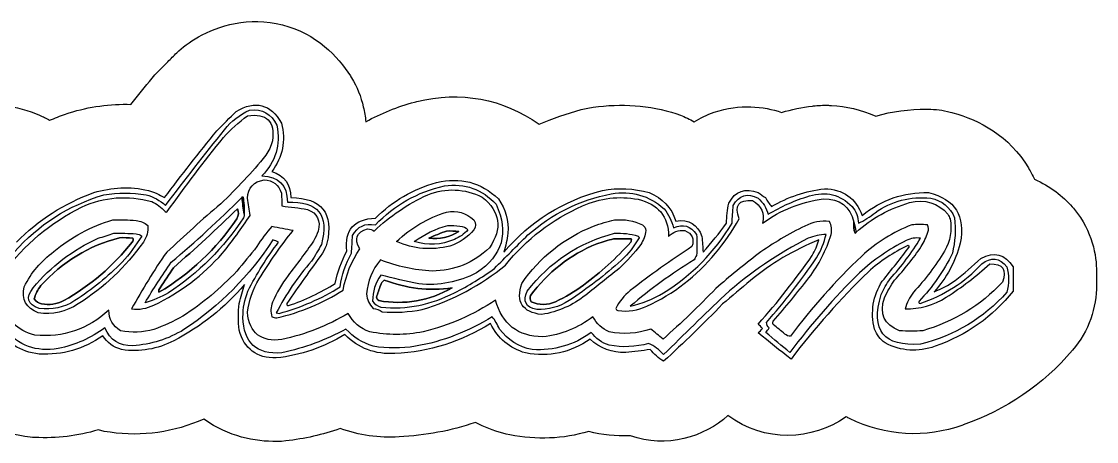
# Model space of a CAD drawing. Header units: millimetres. Extents: x -34.7 to 34.5, y -11.4 to 12.7.
# Drawn here: x -4.7 to 34.5, y -6.8 to 8.5 of the extents above; entities that cross this region are included whole.
import ezdxf

# ---------------------------------------------------------------- set-up
doc = ezdxf.new("R2010")
doc.units = ezdxf.units.MM
doc.layers.get('0').update_dxf_attribs({"linetype": 'CONTINUOUS'})

msp = doc.modelspace()

# ---------------------------------------------------------------- linework, layer by layer
for p, q in [((0.918, 7.324), (0.958, 7.363)), ((0.157, 6.563), (0.592, 6.998)), ((0.06, 6.443), (0.157, 6.563)), ((7.291, 6.521), (7.312, 6.487)), ((7.312, 6.487), (7.332, 6.455)), ((9.635, 5.569), (9.672, 5.579)), ((9.672, 5.579), (9.71, 5.589)), ((-3.099, 5.13), (-3.033, 5.154)), ((-3.033, 5.154), (-2.967, 5.175)), ((15.711, 5.293), (15.831, 5.324)), ((15.831, 5.324), (15.954, 5.346)), ((18.998, 5.201), (19.164, 5.155)), ((19.164, 5.155), (19.325, 5.09)), ((24.142, 5.422), (24.177, 5.426)), ((24.724, 5.45), (24.766, 5.448)), ((24.766, 5.448), (24.84, 5.444)), ((28.309, 5.312), (28.365, 5.311)), ((29.165, 5.206), (29.223, 5.192)), ((29.223, 5.192), (29.268, 5.179)), ((33.616, 1.749), (33.662, 1.696)), ((33.662, 1.696), (33.694, 1.658)), ((34.502, -0.622), (34.502, -1.098)), ((-4.3, -6.653), (-4.387, -6.644)), ((-4.213, -6.658), (-4.3, -6.653)), ((-1.686, -6.44), (-1.891, -6.381)), ((-1.474, -6.47), (-1.686, -6.44)), ((12.976, -6.542), (12.845, -6.504)), ((13.109, -6.567), (12.976, -6.542)), ((17.505, -6.597), (17.46, -6.598)), ((4.778, -6.802), (4.622, -6.804)), ((4.934, -6.785), (4.778, -6.802))]:
    msp.add_line(p, q)
for points in [[(1.748, 7.945), (2.482, 8.344), (3.575, 8.701), (4.82, 8.38)], [(4.82, 8.38), (6.054, 8.063), (6.837, 7.236), (7.291, 6.521)], [(0.958, 7.363), (1.158, 7.557), (1.419, 7.766), (1.748, 7.945)], [(0.592, 6.998), (0.701, 7.107), (0.81, 7.215), (0.918, 7.324)], [(-0.711, 5.483), (-0.457, 5.805), (-0.2, 6.125), (0.06, 6.443)], [(7.332, 6.455), (7.535, 6.122), (7.678, 5.762), (7.762, 5.392)], [(7.856, 4.851), (8.413, 5.159), (9.008, 5.399), (9.635, 5.569)], [(9.71, 5.589), (11.293, 5.977), (12.863, 5.698), (14.17, 4.759)], [(-6.985, 5.305), (-5.868, 5.639), (-4.83, 5.433), (-4.043, 5.089)], [(-3.677, 4.903), (-3.487, 4.984), (-3.294, 5.06), (-3.099, 5.13)], [(-2.967, 5.175), (-2.226, 5.404), (-1.47, 5.507), (-0.711, 5.483)], [(2.419, 4.519), (2.656, 4.756), (2.892, 4.993), (3.129, 5.23)], [(2.703, 4.56), (2.949, 4.874), (3.254, 5.111), (3.616, 5.27)], [(3.129, 5.23), (3.827, 5.642), (4.375, 5.5), (4.773, 4.804)], [(3.616, 5.27), (4.078, 5.327), (4.409, 5.144), (4.61, 4.722)], [(7.762, 5.392), (7.802, 5.214), (7.834, 5.034), (7.856, 4.851)], [(14.17, 4.759), (14.664, 4.975), (15.178, 5.153), (15.711, 5.293)], [(15.954, 5.346), (16.974, 5.525), (17.999, 5.477), (18.998, 5.201)], [(19.831, 4.852), (20.051, 4.987), (20.295, 5.104), (20.564, 5.196)], [(20.564, 5.196), (21.493, 5.514), (22.362, 5.406), (23.015, 5.194)], [(23.015, 5.194), (23.384, 5.297), (23.759, 5.373), (24.142, 5.422)], [(24.177, 5.426), (24.344, 5.446), (24.528, 5.456), (24.724, 5.45)], [(24.84, 5.444), (25.36, 5.413), (25.912, 5.299), (26.451, 5.06)], [(26.451, 5.06), (27.056, 5.231), (27.679, 5.313), (28.309, 5.312)], [(28.365, 5.311), (28.626, 5.306), (28.895, 5.273), (29.165, 5.206)], [(29.268, 5.179), (30.216, 4.919), (31.32, 4.344), (32.022, 3.165)], [(-4.043, 5.089), (-3.921, 5.035), (-3.799, 4.974), (-3.677, 4.903)], [(2.662, 4.276), (2.929, 4.57), (3.22, 4.834), (3.535, 5.067)], [(3.535, 5.067), (4.24, 5.174), (4.544, 4.87), (4.448, 4.154)], [(4.61, 4.722), (4.75, 4.009), (4.568, 3.393), (4.063, 2.876)], [(4.773, 4.804), (4.943, 4.156), (4.828, 3.568), (4.428, 3.038)], [(19.325, 5.09), (19.497, 5.021), (19.666, 4.942), (19.831, 4.852)], [(0.511, 2.084), (1.129, 2.905), (1.764, 3.717), (2.419, 4.519)], [(0.552, 1.8), (1.249, 2.735), (1.966, 3.655), (2.703, 4.56)], [(0.613, 1.577), (1.265, 2.5), (1.948, 3.399), (2.662, 4.276)], [(4.448, 4.154), (4.4, 3.962), (4.318, 3.787), (4.205, 3.627)], [(4.205, 3.627), (3.701, 3.001), (3.153, 2.413), (2.561, 1.861)], [(32.022, 3.165), (32.102, 3.029), (32.173, 2.893), (32.236, 2.756)], [(4.063, 2.876), (4.677, 2.863), (4.988, 2.545), (4.996, 1.922)], [(4.428, 3.038), (4.886, 2.884), (5.116, 2.566), (5.118, 2.084)], [(32.236, 2.756), (32.813, 2.509), (33.272, 2.138), (33.616, 1.749)], [(-2.066, 2.267), (-1.41, 2.47), (-0.747, 2.497), (-0.077, 2.348)], [(3.535, 2.064), (3.559, 2.447), (3.762, 2.67), (4.144, 2.734)], [(4.144, 2.734), (4.466, 2.716), (4.676, 2.553), (4.773, 2.247)], [(8.202, 1.333), (8.828, 1.965), (9.573, 2.397), (10.435, 2.632)], [(8.202, 1.09), (8.897, 1.816), (9.736, 2.29), (10.719, 2.51)], [(10.11, 2.186), (10.786, 2.448), (11.449, 2.421), (12.099, 2.105)], [(10.435, 2.632), (11.299, 2.844), (12.05, 2.648), (12.687, 2.044)], [(10.719, 2.51), (11.47, 2.617), (12.099, 2.393), (12.606, 1.841)], [(16.482, 2.348), (17.057, 2.449), (17.625, 2.422), (18.187, 2.267)], [(22.651, 1.76), (23.249, 2.11), (23.891, 2.326), (24.579, 2.409)], [(24.579, 2.409), (25.264, 2.392), (25.724, 2.067), (25.959, 1.435)], [(-4.968, 0.096), (-4.079, 1.105), (-2.99, 1.802), (-1.701, 2.186)], [(-4.887, 0.461), (-4.085, 1.276), (-3.144, 1.878), (-2.066, 2.267)], [(-2.512, 1.739), (-1.685, 2.116), (-0.832, 2.183), (0.045, 1.942)], [(-1.701, 2.186), (-1.187, 2.265), (-0.673, 2.265), (-0.158, 2.186)], [(-0.158, 2.186), (0.111, 2.115), (0.348, 1.987), (0.552, 1.8)], [(-0.077, 2.348), (0.131, 2.284), (0.327, 2.196), (0.511, 2.084)], [(0.755, -0.27), (1.646, 0.48), (2.505, 1.264), (3.332, 2.084)], [(3.332, 2.084), (3.334, 2.106), (3.348, 2.12), (3.373, 2.125)], [(3.332, 2.084), (3.359, 1.881), (3.386, 1.678), (3.413, 1.476)], [(3.413, 1.476), (3.386, 1.678), (3.359, 1.881), (3.332, 2.084)], [(3.373, 2.125), (3.413, 1.91), (3.426, 1.694), (3.413, 1.476)], [(3.636, 1.435), (3.607, 1.643), (3.573, 1.852), (3.535, 2.064)], [(4.773, 2.247), (4.784, 2.085), (4.791, 1.93), (4.793, 1.78)], [(5.118, 2.084), (6.243, 2.075), (6.683, 1.52), (6.437, 0.42)], [(8.162, 0.867), (8.735, 1.417), (9.385, 1.857), (10.11, 2.186)], [(12.099, 2.105), (12.757, 1.576), (12.845, 0.961), (12.362, 0.258)], [(12.687, 2.044), (12.957, 1.665), (13.073, 1.246), (13.032, 0.786)], [(12.89, 0.096), (13.848, 1.221), (15.046, 1.972), (16.482, 2.348)], [(13.763, 0.725), (14.64, 1.495), (15.655, 1.996), (16.807, 2.226)], [(15.751, 1.78), (16.404, 2.073), (17.08, 2.154), (17.781, 2.023)], [(16.807, 2.226), (17.541, 2.347), (18.184, 2.164), (18.734, 1.678)], [(17.781, 2.023), (18.512, 1.861), (18.883, 1.408), (18.897, 0.664)], [(18.187, 2.267), (18.674, 2.07), (18.999, 1.725), (19.161, 1.232)], [(21.088, 1.881), (21.332, 2.328), (21.69, 2.456), (22.164, 2.267)], [(21.251, 1.8), (21.464, 2.179), (21.768, 2.267), (22.164, 2.064)], [(21.474, 1.313), (21.287, 1.795), (21.449, 2.019), (21.961, 1.983)], [(21.961, 1.983), (22.279, 1.788), (22.401, 1.51), (22.326, 1.151)], [(22.164, 2.267), (22.252, 2.206), (22.34, 2.145), (22.428, 2.084)], [(22.164, 2.064), (22.342, 1.904), (22.464, 1.707), (22.529, 1.476)], [(22.326, 1.151), (22.989, 1.635), (23.727, 1.932), (24.538, 2.044)], [(22.428, 2.084), (22.493, 1.968), (22.567, 1.859), (22.651, 1.76)], [(22.529, 1.476), (23, 1.765), (23.5, 1.988), (24.031, 2.145)], [(24.031, 2.145), (24.634, 2.329), (25.155, 2.201), (25.593, 1.76)], [(24.538, 2.044), (25.144, 2.053), (25.516, 1.769), (25.654, 1.191)], [(25.959, 1.435), (26.662, 2.007), (27.468, 2.284), (28.374, 2.267)], [(26.425, 1.536), (27.037, 1.964), (27.714, 2.14), (28.455, 2.064)], [(28.374, 2.267), (29.346, 2.034), (29.732, 1.419), (29.53, 0.42)], [(28.455, 2.064), (28.867, 1.976), (29.158, 1.739), (29.327, 1.354)], [(-5.353, -0.655), (-4.6, 0.371), (-3.653, 1.169), (-2.512, 1.739)], [(0.045, 1.942), (0.236, 1.86), (0.398, 1.738), (0.532, 1.577)], [(0.532, 1.577), (0.559, 1.55), (0.586, 1.55), (0.613, 1.577)], [(2.561, 1.861), (1.893, 1.288), (1.236, 0.699), (0.592, 0.096)], [(0.836, -0.473), (1.634, 0.224), (2.412, 0.941), (3.17, 1.678)], [(3.17, 1.678), (2.412, 0.941), (1.634, 0.224), (0.836, -0.473)], [(3.17, 1.678), (2.412, 0.941), (1.634, 0.224), (0.836, -0.473)], [(3.17, 1.678), (3.224, 1.559), (3.217, 1.437), (3.149, 1.313)], [(3.149, 1.313), (3.217, 1.437), (3.224, 1.559), (3.17, 1.678)], [(3.149, 1.313), (3.217, 1.437), (3.224, 1.559), (3.17, 1.678)], [(4.793, 1.78), (5.105, 1.746), (5.417, 1.705), (5.727, 1.658)], [(4.996, 1.922), (6.107, 1.967), (6.52, 1.453), (6.234, 0.38)], [(5.727, 1.658), (6.088, 1.51), (6.217, 1.246), (6.112, 0.867)], [(10.8, 1.557), (11.183, 1.628), (11.515, 1.534), (11.794, 1.273)], [(12.606, 1.841), (13.08, 0.806), (12.843, -0.026), (11.896, -0.655)], [(12.951, -0.371), (13.71, 0.57), (14.643, 1.287), (15.751, 1.78)], [(18.734, 1.678), (18.893, 1.47), (19.008, 1.24), (19.079, 0.988)], [(21.007, 1.151), (21.013, 1.398), (21.04, 1.641), (21.088, 1.881)], [(21.21, 1.151), (21.224, 1.367), (21.237, 1.584), (21.251, 1.8)], [(25.593, 1.76), (25.736, 1.582), (25.811, 1.379), (25.817, 1.151)], [(25.735, 0.826), (26.301, 1.329), (26.95, 1.688), (27.684, 1.902)], [(27.684, 1.902), (28.247, 2.043), (28.713, 1.901), (29.084, 1.476)], [(33.694, 1.658), (34.356, 0.859), (34.502, -0.033), (34.502, -0.622)], [(-3.527, 0.116), (-2.89, 0.651), (-2.173, 1.037), (-1.376, 1.273)], [(-1.376, 1.273), (-1.092, 1.279), (-0.807, 1.273), (-0.524, 1.252)], [(-0.524, 1.252), (-0.363, 1.231), (-0.221, 1.17), (-0.098, 1.07)], [(3.149, 1.313), (2.399, 0.208), (1.452, -0.685), (0.308, -1.365)], [(0.308, -1.365), (1.452, -0.685), (2.399, 0.208), (3.149, 1.313)], [(0.308, -1.365), (1.452, -0.685), (2.399, 0.208), (3.149, 1.313)], [(3.393, 1.354), (2.669, 0.251), (1.756, -0.662), (0.653, -1.386)], [(2.622, 0.055), (2.98, 0.501), (3.318, 0.961), (3.636, 1.435)], [(3.413, 1.476), (3.419, 1.433), (3.412, 1.392), (3.393, 1.354)], [(7.167, 0.136), (7.074, 0.909), (7.419, 1.308), (8.202, 1.333)], [(8.974, 0.481), (9.499, 0.987), (10.108, 1.346), (10.8, 1.557)], [(11.794, 1.273), (11.869, 1.152), (11.869, 1.031), (11.794, 0.907)], [(16.157, 1.049), (16.414, 1.144), (16.671, 1.218), (16.928, 1.273)], [(16.928, 1.273), (17.285, 1.307), (17.623, 1.246), (17.943, 1.09)], [(19.161, 1.232), (19.637, 1.302), (19.955, 1.113), (20.114, 0.664)], [(20.601, 0.055), (20.932, 0.446), (21.223, 0.865), (21.474, 1.313)], [(24.761, 1.212), (24.448, 1.248), (24.151, 1.194), (23.869, 1.049)], [(24.822, 0.745), (24.861, 0.91), (24.841, 1.066), (24.761, 1.212)], [(25.654, 1.191), (25.641, 1.054), (25.655, 0.918), (25.695, 0.786)], [(25.695, 0.786), (25.655, 0.918), (25.641, 1.054), (25.654, 1.191)], [(25.654, 1.191), (25.682, 1.07), (25.708, 0.948), (25.735, 0.826)], [(25.817, 1.151), (26.033, 1.251), (26.236, 1.38), (26.425, 1.536)], [(29.165, 1.313), (29.236, 0.896), (29.169, 0.504), (28.962, 0.136)], [(29.084, 1.476), (29.111, 1.421), (29.138, 1.367), (29.165, 1.313)], [(29.327, 1.354), (29.374, 0.915), (29.346, 0.482), (29.246, 0.055)], [(-1.904, 0.603), (-1.709, 0.665), (-1.52, 0.726), (-1.335, 0.786)], [(-1.335, 0.786), (-1.064, 0.792), (-0.794, 0.786), (-0.524, 0.765)], [(-0.098, 1.07), (-0.081, 0.85), (-0.136, 0.647), (-0.26, 0.461)], [(4.428, 1.029), (4.227, 0.807), (4.044, 0.563), (3.88, 0.299)], [(3.961, -0.878), (4.339, -0.265), (4.751, 0.323), (5.199, 0.887)], [(5.199, 0.887), (4.942, 0.934), (4.685, 0.982), (4.428, 1.029)], [(6.112, 0.867), (6.069, 0.74), (6.015, 0.618), (5.95, 0.501)], [(7.37, 0.704), (7.553, 1.036), (7.83, 1.164), (8.202, 1.09)], [(7.634, 0.217), (7.416, 0.582), (7.511, 0.825), (7.918, 0.948)], [(7.918, 0.948), (8.007, 0.944), (8.088, 0.917), (8.162, 0.867)], [(9.623, 0.481), (9.995, 0.755), (10.401, 0.951), (10.841, 1.07)], [(10.151, 0.603), (10.366, 0.705), (10.583, 0.792), (10.8, 0.867)], [(10.8, 0.867), (10.583, 0.792), (10.366, 0.705), (10.151, 0.603)], [(10.8, 0.867), (10.583, 0.792), (10.366, 0.705), (10.151, 0.603)], [(10.8, 0.867), (10.583, 0.792), (10.366, 0.705), (10.151, 0.603)], [(10.8, 0.867), (10.583, 0.792), (10.366, 0.705), (10.151, 0.603)], [(11.246, 0.846), (10.907, 0.643), (10.542, 0.562), (10.151, 0.603)], [(10.151, 0.603), (10.542, 0.562), (10.907, 0.643), (11.246, 0.846)], [(10.151, 0.603), (10.542, 0.562), (10.907, 0.643), (11.246, 0.846)], [(10.151, 0.603), (10.542, 0.562), (10.907, 0.643), (11.246, 0.846)], [(10.151, 0.603), (10.542, 0.562), (10.907, 0.643), (11.246, 0.846)], [(10.8, 0.867), (10.949, 0.873), (11.098, 0.867), (11.246, 0.846)], [(11.246, 0.846), (11.098, 0.867), (10.949, 0.873), (10.8, 0.867)], [(11.246, 0.846), (11.098, 0.867), (10.949, 0.873), (10.8, 0.867)], [(11.246, 0.846), (11.098, 0.867), (10.949, 0.873), (10.8, 0.867)], [(11.246, 0.846), (11.098, 0.867), (10.949, 0.873), (10.8, 0.867)], [(10.841, 1.07), (10.99, 1.076), (11.139, 1.07), (11.287, 1.049)], [(11.794, 0.907), (11.56, 0.633), (11.269, 0.437), (10.922, 0.319)], [(11.571, 0.907), (11.438, 0.754), (11.276, 0.639), (11.084, 0.562)], [(11.287, 1.049), (11.405, 1.044), (11.5, 0.997), (11.571, 0.907)], [(13.032, 0.786), (13.002, 0.547), (12.954, 0.317), (12.89, 0.096)], [(13.539, -1.041), (14.206, -0.091), (15.078, 0.606), (16.157, 1.049)], [(13.742, -1.325), (14.561, -0.256), (15.624, 0.448), (16.928, 0.786)], [(16.928, 0.786), (17.219, 0.802), (17.503, 0.768), (17.781, 0.684)], [(18.065, 0.887), (18.044, 0.704), (17.983, 0.534), (17.882, 0.38)], [(17.943, 1.09), (18.019, 1.042), (18.059, 0.974), (18.065, 0.887)], [(18.714, -1.386), (19.751, -0.741), (20.583, 0.104), (21.21, 1.151)], [(18.897, 0.664), (19.058, 0.836), (19.254, 0.91), (19.485, 0.887)], [(19.079, 0.988), (19.424, 1.138), (19.701, 1.057), (19.911, 0.745)], [(19.485, 0.887), (19.757, 0.782), (19.844, 0.586), (19.749, 0.299)], [(20.155, 0.096), (20.454, 0.436), (20.739, 0.787), (21.007, 1.151)], [(23.869, 1.049), (23.269, 0.76), (22.7, 0.421), (22.164, 0.035)], [(25.695, 0.786), (25.72, 0.791), (25.733, 0.804), (25.735, 0.826)], [(25.735, 0.826), (25.733, 0.804), (25.72, 0.791), (25.695, 0.786)], [(27.765, 1.09), (27.082, 0.826), (26.473, 0.447), (25.938, -0.046)], [(28.333, 1.09), (28.143, 1.117), (27.954, 1.117), (27.765, 1.09)], [(28.11, 0.299), (28.21, 0.466), (28.292, 0.642), (28.353, 0.826)], [(28.353, 0.826), (28.384, 0.918), (28.377, 1.006), (28.333, 1.09)], [(-4.278, -1.203), (-3.629, -0.419), (-2.837, 0.183), (-1.904, 0.603)], [(-3.994, -1.122), (-3.209, -0.253), (-2.255, 0.328), (-1.132, 0.623)], [(-1.132, 0.623), (-2.255, 0.328), (-3.209, -0.253), (-3.994, -1.122)], [(-1.132, 0.623), (-2.255, 0.328), (-3.209, -0.253), (-3.994, -1.122)], [(-1.132, 0.623), (-2.255, 0.328), (-3.209, -0.253), (-3.994, -1.122)], [(-1.132, 0.623), (-2.255, 0.328), (-3.209, -0.253), (-3.994, -1.122)], [(-0.666, 0.461), (-1.362, -0.412), (-2.194, -1.122), (-3.162, -1.67)], [(-3.162, -1.67), (-2.194, -1.122), (-1.362, -0.412), (-0.666, 0.461)], [(-3.162, -1.67), (-2.194, -1.122), (-1.362, -0.412), (-0.666, 0.461)], [(-3.162, -1.67), (-2.194, -1.122), (-1.362, -0.412), (-0.666, 0.461)], [(-3.162, -1.67), (-2.194, -1.122), (-1.362, -0.412), (-0.666, 0.461)], [(-0.26, 0.461), (-0.908, -0.444), (-1.699, -1.195), (-2.634, -1.792)], [(-1.132, 0.623), (-0.97, 0.63), (-0.807, 0.623), (-0.645, 0.603)], [(-0.645, 0.603), (-0.807, 0.623), (-0.97, 0.63), (-1.132, 0.623)], [(-0.645, 0.603), (-0.807, 0.623), (-0.97, 0.63), (-1.132, 0.623)], [(-0.645, 0.603), (-0.807, 0.623), (-0.97, 0.63), (-1.132, 0.623)], [(-0.645, 0.603), (-0.807, 0.623), (-0.97, 0.63), (-1.132, 0.623)], [(-0.321, 0.684), (-0.526, 0.343), (-0.763, 0.025), (-1.031, -0.27)], [(-0.645, 0.603), (-0.614, 0.559), (-0.621, 0.512), (-0.666, 0.461)], [(-0.666, 0.461), (-0.621, 0.512), (-0.614, 0.559), (-0.645, 0.603)], [(-0.666, 0.461), (-0.621, 0.512), (-0.614, 0.559), (-0.645, 0.603)], [(-0.666, 0.461), (-0.621, 0.512), (-0.614, 0.559), (-0.645, 0.603)], [(-0.666, 0.461), (-0.621, 0.512), (-0.614, 0.559), (-0.645, 0.603)], [(-0.524, 0.765), (-0.447, 0.757), (-0.38, 0.729), (-0.321, 0.684)], [(4.468, 0.542), (3.61, -0.769), (2.528, -1.858), (1.222, -2.725)], [(3.555, -1.325), (3.871, -0.692), (4.243, -0.097), (4.671, 0.461)], [(4.671, 0.461), (4.606, 0.494), (4.538, 0.521), (4.468, 0.542)], [(5.95, 0.501), (5.648, 0.075), (5.337, -0.345), (5.016, -0.757)], [(6.437, 0.42), (6.394, 0.294), (6.34, 0.172), (6.275, 0.055)], [(7.33, 0.055), (7.343, 0.271), (7.357, 0.488), (7.37, 0.704)], [(10.922, 0.319), (10.255, 0.154), (9.606, 0.208), (8.974, 0.481)], [(11.084, 0.562), (10.603, 0.356), (10.116, 0.329), (9.623, 0.481)], [(12.545, -0.493), (12.949, -0.089), (13.355, 0.317), (13.763, 0.725)], [(13.864, -1.487), (14.49, -0.632), (15.294, -0.003), (16.279, 0.4)], [(16.279, 0.4), (15.294, -0.003), (14.49, -0.632), (13.864, -1.487)], [(16.279, 0.4), (15.294, -0.003), (14.49, -0.632), (13.864, -1.487)], [(16.279, 0.4), (15.294, -0.003), (14.49, -0.632), (13.864, -1.487)], [(16.279, 0.4), (15.294, -0.003), (14.49, -0.632), (13.864, -1.487)], [(17.517, 0.461), (16.993, -0.118), (16.417, -0.639), (15.792, -1.102)], [(15.792, -1.102), (16.417, -0.639), (16.993, -0.118), (17.517, 0.461)], [(15.792, -1.102), (16.417, -0.639), (16.993, -0.118), (17.517, 0.461)], [(15.792, -1.102), (16.417, -0.639), (16.993, -0.118), (17.517, 0.461)], [(15.792, -1.102), (16.417, -0.639), (16.993, -0.118), (17.517, 0.461)], [(16.279, 0.4), (16.485, 0.468), (16.688, 0.529), (16.888, 0.583)], [(16.888, 0.583), (16.688, 0.529), (16.485, 0.468), (16.279, 0.4)], [(16.888, 0.583), (16.688, 0.529), (16.485, 0.468), (16.279, 0.4)], [(16.888, 0.583), (16.688, 0.529), (16.485, 0.468), (16.279, 0.4)], [(16.888, 0.583), (16.688, 0.529), (16.485, 0.468), (16.279, 0.4)], [(16.888, 0.583), (17.104, 0.583), (17.321, 0.583), (17.537, 0.583)], [(17.537, 0.583), (17.321, 0.583), (17.104, 0.583), (16.888, 0.583)], [(17.537, 0.583), (17.321, 0.583), (17.104, 0.583), (16.888, 0.583)], [(17.537, 0.583), (17.321, 0.583), (17.104, 0.583), (16.888, 0.583)], [(17.537, 0.583), (17.321, 0.583), (17.104, 0.583), (16.888, 0.583)], [(17.821, 0.623), (17.643, 0.317), (17.427, 0.039), (17.172, -0.209)], [(17.537, 0.583), (17.543, 0.54), (17.536, 0.499), (17.517, 0.461)], [(17.517, 0.461), (17.536, 0.499), (17.543, 0.54), (17.537, 0.583)], [(17.517, 0.461), (17.536, 0.499), (17.543, 0.54), (17.537, 0.583)], [(17.517, 0.461), (17.536, 0.499), (17.543, 0.54), (17.537, 0.583)], [(17.517, 0.461), (17.536, 0.499), (17.543, 0.54), (17.537, 0.583)], [(17.781, 0.684), (17.799, 0.667), (17.813, 0.647), (17.821, 0.623)], [(19.911, 0.745), (19.939, 0.488), (19.939, 0.231), (19.911, -0.026)], [(20.114, 0.664), (20.128, 0.474), (20.142, 0.285), (20.155, 0.096)], [(23.99, 0.603), (22.884, 0.043), (21.87, -0.647), (20.946, -1.467)], [(24.376, 0.542), (23.464, 0.178), (22.632, -0.316), (21.88, -0.939)], [(24.64, 0.745), (24.416, 0.731), (24.2, 0.684), (23.99, 0.603)], [(24.011, -0.838), (24.378, -0.361), (24.648, 0.167), (24.822, 0.745)], [(24.132, -0.026), (24.239, 0.158), (24.32, 0.348), (24.376, 0.542)], [(24.295, -0.107), (24.455, 0.16), (24.57, 0.444), (24.64, 0.745)], [(27.562, 0.522), (26.937, 0.21), (26.369, -0.183), (25.857, -0.655)], [(26.973, -0.878), (27.392, -0.419), (27.764, 0.075), (28.089, 0.603)], [(28.089, 0.603), (27.906, 0.633), (27.73, 0.606), (27.562, 0.522)], [(29.53, 0.42), (29.355, -0.248), (29.037, -0.837), (28.576, -1.345)], [(-4.603, -1.163), (-4.348, -0.651), (-3.99, -0.225), (-3.527, 0.116)], [(0.592, 0.096), (0.126, -0.567), (-0.301, -1.257), (-0.686, -1.974)], [(0.126, -1.832), (1.085, -1.373), (1.917, -0.744), (2.622, 0.055)], [(3.88, 0.299), (3.636, 0.001), (3.393, -0.297), (3.149, -0.594)], [(6.275, 0.055), (5.832, -0.547), (5.399, -1.155), (4.976, -1.771)], [(6.234, 0.38), (6.122, 0.17), (6.001, -0.033), (5.869, -0.229)], [(6.741, -1.041), (6.823, -0.627), (6.965, -0.234), (7.167, 0.136)], [(6.924, -1.163), (6.978, -0.73), (7.113, -0.324), (7.33, 0.055)], [(7.025, -1.284), (7.125, -0.741), (7.328, -0.24), (7.634, 0.217)], [(12.362, 0.258), (11.78, -0.3), (11.084, -0.584), (10.272, -0.594)], [(17.882, 0.38), (17.648, 0.065), (17.385, -0.226), (17.091, -0.493)], [(19.749, 0.299), (18.976, -0.204), (18.225, -0.739), (17.497, -1.305)], [(18.105, -1.873), (19.087, -1.42), (19.919, -0.777), (20.601, 0.055)], [(22.164, 0.035), (21.638, -0.369), (21.124, -0.789), (20.622, -1.223)], [(27.623, 0.339), (27.098, 0.087), (26.617, -0.231), (26.182, -0.615)], [(26.689, -0.96), (27.029, -0.546), (27.36, -0.127), (27.684, 0.299)], [(27.136, -0.919), (27.491, -0.537), (27.816, -0.131), (28.11, 0.299)], [(27.684, 0.299), (27.663, 0.312), (27.643, 0.326), (27.623, 0.339)], [(28.962, 0.136), (28.633, -0.401), (28.254, -0.901), (27.826, -1.365)], [(29.246, 0.055), (28.93, -0.591), (28.525, -1.172), (28.029, -1.69)], [(30.281, -0.128), (30.772, 0.13), (31.164, 0.029), (31.458, -0.432)], [(-1.031, -0.27), (-1.559, -0.798), (-2.134, -1.265), (-2.756, -1.67)], [(-0.199, -1.751), (0.104, -1.247), (0.422, -0.753), (0.755, -0.27)], [(5.869, -0.229), (5.367, -0.806), (4.941, -1.435), (4.59, -2.116)], [(8.385, -0.188), (8.089, -0.545), (7.92, -0.957), (7.878, -1.426)], [(10.272, -0.594), (9.622, -0.559), (8.993, -0.423), (8.385, -0.188)], [(9.907, -1.995), (11.033, -1.655), (12.048, -1.114), (12.951, -0.371)], [(17.172, -0.209), (16.571, -0.742), (15.935, -1.23), (15.264, -1.67)], [(19.83, -0.188), (19.007, -0.687), (18.229, -1.248), (17.497, -1.873)], [(19.911, -0.026), (19.884, -0.08), (19.857, -0.134), (19.83, -0.188)], [(22.164, -2.522), (22.874, -1.731), (23.53, -0.899), (24.132, -0.026)], [(22.468, -2.461), (23.124, -1.711), (23.733, -0.927), (24.295, -0.107)], [(25.938, -0.046), (24.982, -0.948), (24.117, -1.922), (23.341, -2.969)], [(28.069, -1.771), (28.942, -1.48), (29.693, -1), (30.322, -0.331)], [(29.023, -1.548), (29.585, -1.189), (30.113, -0.783), (30.606, -0.331)], [(29.348, -0.939), (29.671, -0.684), (29.982, -0.413), (30.281, -0.128)], [(30.322, -0.331), (30.657, -0.07), (30.961, -0.103), (31.235, -0.432)], [(30.606, -0.331), (31.084, -0.319), (31.24, -0.542), (31.073, -1)], [(0.349, -1.203), (0.511, -0.96), (0.674, -0.716), (0.836, -0.473)], [(0.836, -0.473), (0.674, -0.716), (0.511, -0.96), (0.349, -1.203)], [(0.836, -0.473), (0.674, -0.716), (0.511, -0.96), (0.349, -1.203)], [(3.149, -0.594), (2.557, -1.224), (1.901, -1.772), (1.181, -2.238)], [(5.016, -0.757), (4.794, -1.06), (4.605, -1.385), (4.448, -1.731)], [(8.405, -0.736), (8.197, -1.022), (8.096, -1.34), (8.101, -1.69)], [(9.785, -1.061), (9.318, -0.964), (8.858, -0.856), (8.405, -0.736)], [(11.896, -0.655), (11.233, -0.999), (10.529, -1.134), (9.785, -1.061)], [(11.084, -1.386), (11.598, -1.129), (12.085, -0.831), (12.545, -0.493)], [(17.091, -0.493), (16.685, -0.818), (16.279, -1.142), (15.873, -1.467)], [(25.857, -0.655), (24.936, -1.562), (24.091, -2.53), (23.321, -3.557)], [(26.182, -0.615), (25.161, -1.612), (24.22, -2.674), (23.361, -3.801)], [(31.235, -0.432), (31.315, -0.742), (31.315, -1.053), (31.235, -1.365)], [(31.458, -0.432), (31.458, -0.73), (31.458, -1.027), (31.458, -1.325)], [(-4.095, -2.116), (-4.536, -1.946), (-4.705, -1.628), (-4.603, -1.163)], [(-4.237, -1.609), (-4.197, -1.431), (-4.116, -1.269), (-3.994, -1.122)], [(-3.994, -1.122), (-4.116, -1.269), (-4.197, -1.431), (-4.237, -1.609)], [(-3.994, -1.122), (-4.116, -1.269), (-4.197, -1.431), (-4.237, -1.609)], [(-3.994, -1.122), (-4.116, -1.269), (-4.197, -1.431), (-4.237, -1.609)], [(-3.994, -1.122), (-4.116, -1.269), (-4.197, -1.431), (-4.237, -1.609)], [(3.433, -1.081), (2.705, -1.932), (1.846, -2.615), (0.856, -3.131)], [(3.231, -1.771), (3.3, -1.537), (3.367, -1.307), (3.433, -1.081)], [(3.535, -2.096), (3.592, -1.662), (3.734, -1.256), (3.961, -0.878)], [(4.692, -2.137), (5.485, -1.922), (6.23, -1.598), (6.924, -1.163)], [(5.037, -1.853), (5.637, -1.647), (6.205, -1.377), (6.741, -1.041)], [(8.243, -1.548), (8.29, -1.406), (8.338, -1.264), (8.385, -1.122)], [(8.385, -1.122), (8.338, -1.264), (8.29, -1.406), (8.243, -1.548)], [(8.385, -1.122), (8.413, -1.039), (8.46, -0.971), (8.527, -0.919)], [(8.527, -0.919), (8.46, -0.971), (8.413, -1.039), (8.385, -1.122)], [(8.527, -0.919), (9.327, -1.23), (10.152, -1.325), (11.003, -1.203)], [(11.003, -1.203), (10.152, -1.325), (9.327, -1.23), (8.527, -0.919)], [(14.27, -2.177), (13.565, -2.094), (13.321, -1.716), (13.539, -1.041)], [(15.792, -1.102), (15.474, -1.335), (15.136, -1.538), (14.777, -1.71)], [(14.777, -1.71), (15.136, -1.538), (15.474, -1.335), (15.792, -1.102)], [(14.777, -1.71), (15.136, -1.538), (15.474, -1.335), (15.792, -1.102)], [(14.777, -1.71), (15.136, -1.538), (15.474, -1.335), (15.792, -1.102)], [(14.777, -1.71), (15.136, -1.538), (15.474, -1.335), (15.792, -1.102)], [(21.88, -0.939), (21.542, -1.223), (21.203, -1.508), (20.865, -1.792)], [(22.712, -2.421), (23.16, -1.905), (23.593, -1.377), (24.011, -0.838)], [(26.405, -2.705), (26.254, -2.083), (26.349, -1.501), (26.689, -0.96)], [(26.649, -1.447), (26.736, -1.244), (26.845, -1.055), (26.973, -0.878)], [(26.77, -1.568), (26.871, -1.339), (26.993, -1.122), (27.136, -0.919)], [(31.073, -1), (30.267, -1.853), (29.3, -2.441), (28.171, -2.766)], [(28.576, -1.345), (28.846, -1.244), (29.102, -1.109), (29.348, -0.939)], [(34.502, -1.098), (34.502, -1.914), (34.228, -2.775), (33.626, -3.48)], [(-4.055, -1.954), (-4.485, -1.808), (-4.559, -1.558), (-4.278, -1.203)], [(0.653, -1.386), (0.379, -1.544), (0.095, -1.665), (-0.199, -1.751)], [(0.308, -1.365), (0.296, -1.308), (0.309, -1.254), (0.349, -1.203)], [(0.349, -1.203), (0.309, -1.254), (0.296, -1.308), (0.308, -1.365)], [(0.349, -1.203), (0.309, -1.254), (0.296, -1.308), (0.308, -1.365)], [(3.373, -2.279), (3.372, -1.949), (3.433, -1.631), (3.555, -1.325)], [(4.61, -2.299), (5.474, -2.099), (6.279, -1.761), (7.025, -1.284)], [(7.878, -1.426), (7.893, -1.632), (7.974, -1.808), (8.121, -1.954)], [(8.324, -1.67), (8.28, -1.64), (8.253, -1.599), (8.243, -1.548)], [(8.243, -1.548), (8.253, -1.599), (8.28, -1.64), (8.324, -1.67)], [(11.003, -1.203), (10.165, -1.681), (9.272, -1.836), (8.324, -1.67)], [(8.324, -1.67), (9.272, -1.836), (10.165, -1.681), (11.003, -1.203)], [(8.405, -1.913), (9.348, -1.996), (10.241, -1.82), (11.084, -1.386)], [(14.087, -1.995), (13.684, -1.91), (13.568, -1.687), (13.742, -1.325)], [(13.884, -1.71), (13.841, -1.64), (13.834, -1.566), (13.864, -1.487)], [(13.864, -1.487), (13.834, -1.566), (13.841, -1.64), (13.884, -1.71)], [(13.864, -1.487), (13.834, -1.566), (13.841, -1.64), (13.884, -1.71)], [(13.864, -1.487), (13.834, -1.566), (13.841, -1.64), (13.884, -1.71)], [(13.864, -1.487), (13.834, -1.566), (13.841, -1.64), (13.884, -1.71)], [(15.873, -1.467), (15.4, -1.842), (14.866, -2.079), (14.27, -2.177)], [(17.497, -1.305), (17.274, -1.486), (17.098, -1.703), (16.969, -1.954)], [(17.497, -1.873), (17.927, -1.78), (18.333, -1.618), (18.714, -1.386)], [(20.622, -1.223), (20.003, -1.869), (19.361, -2.485), (18.694, -3.07)], [(20.946, -1.467), (20.196, -2.183), (19.452, -2.907), (18.714, -3.638)], [(28.089, -3.253), (26.738, -3.358), (26.257, -2.756), (26.649, -1.447)], [(27.826, -1.365), (27.681, -1.547), (27.579, -1.75), (27.521, -1.974)], [(27.521, -1.974), (28.061, -1.977), (28.562, -1.835), (29.023, -1.548)], [(31.235, -1.365), (30.379, -2.317), (29.33, -2.946), (28.089, -3.253)], [(31.458, -1.325), (30.711, -2.261), (29.764, -2.931), (28.617, -3.334)], [(-4.217, -2.928), (-4.858, -2.76), (-5.271, -2.361), (-5.455, -1.731)], [(-3.973, -1.792), (-4.083, -1.764), (-4.171, -1.703), (-4.237, -1.609)], [(-4.237, -1.609), (-4.171, -1.703), (-4.083, -1.764), (-3.973, -1.792)], [(-4.237, -1.609), (-4.171, -1.703), (-4.083, -1.764), (-3.973, -1.792)], [(-4.237, -1.609), (-4.171, -1.703), (-4.083, -1.764), (-3.973, -1.792)], [(-4.237, -1.609), (-4.171, -1.703), (-4.083, -1.764), (-3.973, -1.792)], [(-2.634, -1.792), (-3.082, -2.079), (-3.569, -2.188), (-4.095, -2.116)], [(-2.756, -1.67), (-3.155, -1.925), (-3.588, -2.019), (-4.055, -1.954)], [(-3.162, -1.67), (-3.419, -1.795), (-3.69, -1.836), (-3.973, -1.792)], [(-3.973, -1.792), (-3.69, -1.836), (-3.419, -1.795), (-3.162, -1.67)], [(-3.973, -1.792), (-3.69, -1.836), (-3.419, -1.795), (-3.162, -1.67)], [(-3.973, -1.792), (-3.69, -1.836), (-3.419, -1.795), (-3.162, -1.67)], [(-3.973, -1.792), (-3.69, -1.836), (-3.419, -1.795), (-3.162, -1.67)], [(-0.686, -1.974), (-0.406, -2.004), (-0.135, -1.956), (0.126, -1.832)], [(3.231, -2.745), (3.203, -2.421), (3.203, -2.096), (3.231, -1.771)], [(4.448, -1.731), (4.382, -1.904), (4.375, -2.08), (4.428, -2.258)], [(4.976, -1.771), (4.958, -1.816), (4.978, -1.843), (5.037, -1.853)], [(8.101, -1.69), (8.179, -1.796), (8.281, -1.87), (8.405, -1.913)], [(8.121, -1.954), (8.244, -1.959), (8.352, -2), (8.446, -2.076)], [(12.586, -1.65), (11.775, -2.19), (10.895, -2.576), (9.948, -2.806)], [(14.311, -2.989), (13.398, -2.976), (12.823, -2.529), (12.586, -1.65)], [(14.777, -1.71), (14.477, -1.842), (14.18, -1.842), (13.884, -1.71)], [(13.884, -1.71), (14.18, -1.842), (14.477, -1.842), (14.777, -1.71)], [(13.884, -1.71), (14.18, -1.842), (14.477, -1.842), (14.777, -1.71)], [(13.884, -1.71), (14.18, -1.842), (14.477, -1.842), (14.777, -1.71)], [(13.884, -1.71), (14.18, -1.842), (14.477, -1.842), (14.777, -1.71)], [(15.264, -1.67), (14.904, -1.903), (14.511, -2.011), (14.087, -1.995)], [(16.969, -1.954), (16.986, -1.992), (17.012, -2.019), (17.05, -2.035)], [(17.05, -2.035), (17.416, -2.076), (17.768, -2.021), (18.105, -1.873)], [(20.865, -1.792), (20.167, -2.51), (19.45, -3.207), (18.714, -3.882)], [(27.318, -2.766), (26.754, -2.549), (26.571, -2.149), (26.77, -1.568)], [(28.029, -1.69), (28.005, -1.73), (28.018, -1.757), (28.069, -1.771)], [(-1.518, -2.015), (-2.282, -2.716), (-3.182, -3.02), (-4.217, -2.928)], [(-1.092, -2.766), (-1.371, -2.594), (-1.513, -2.344), (-1.518, -2.015)], [(1.181, -2.238), (0.839, -2.423), (0.487, -2.585), (0.126, -2.725)], [(4.793, -3.577), (3.869, -3.641), (3.396, -3.208), (3.373, -2.279)], [(4.793, -3.09), (4.033, -3.184), (3.614, -2.853), (3.535, -2.096)], [(4.428, -2.258), (4.486, -2.281), (4.547, -2.295), (4.61, -2.299)], [(4.59, -2.116), (4.624, -2.123), (4.658, -2.13), (4.692, -2.137)], [(7.208, -2.137), (6.454, -2.585), (5.649, -2.903), (4.793, -3.09)], [(8, -2.806), (7.648, -2.685), (7.384, -2.462), (7.208, -2.137)], [(8.446, -2.076), (8.937, -2.114), (9.424, -2.087), (9.907, -1.995)], [(12.464, -2.258), (11.599, -2.797), (10.666, -3.155), (9.664, -3.334)], [(12.728, -2.705), (12.66, -2.541), (12.572, -2.392), (12.464, -2.258)], [(16.137, -2.258), (15.596, -2.669), (14.987, -2.912), (14.311, -2.989)], [(16.725, -2.806), (16.464, -2.694), (16.268, -2.511), (16.137, -2.258)], [(-4.055, -3.618), (-4.758, -3.541), (-5.279, -3.196), (-5.617, -2.583)], [(-3.365, -3.415), (-4.16, -3.548), (-4.816, -3.311), (-5.333, -2.705)], [(-1.66, -2.664), (-2.173, -3.036), (-2.741, -3.286), (-3.365, -3.415)], [(-0.645, -3.314), (-1.133, -3.326), (-1.471, -3.11), (-1.66, -2.664)], [(0.126, -2.725), (-0.279, -2.831), (-0.684, -2.844), (-1.092, -2.766)], [(1.222, -2.725), (0.645, -3.075), (0.022, -3.271), (-0.645, -3.314)], [(7.127, -2.705), (6.388, -3.105), (5.61, -3.396), (4.793, -3.577)], [(8.121, -3.334), (7.732, -3.211), (7.4, -3.001), (7.127, -2.705)], [(12.403, -2.502), (11.335, -3.169), (10.172, -3.534), (8.913, -3.598)], [(13.682, -3.577), (13.095, -3.41), (12.668, -3.051), (12.403, -2.502)], [(13.925, -3.456), (13.43, -3.353), (13.031, -3.102), (12.728, -2.705)], [(18.247, -2.705), (17.75, -2.878), (17.243, -2.912), (16.725, -2.806)], [(18.694, -3.07), (18.545, -2.948), (18.396, -2.827), (18.247, -2.705)], [(22.326, -2.685), (22.272, -2.63), (22.218, -2.576), (22.164, -2.522)], [(22.164, -2.847), (22.218, -2.793), (22.272, -2.739), (22.326, -2.685)], [(22.448, -2.827), (22.489, -2.772), (22.529, -2.718), (22.57, -2.664)], [(22.57, -2.664), (22.503, -2.607), (22.47, -2.539), (22.468, -2.461)], [(22.712, -2.542), (22.685, -2.502), (22.685, -2.461), (22.712, -2.421)], [(23.138, -2.887), (22.996, -2.772), (22.854, -2.657), (22.712, -2.542)], [(26.791, -3.212), (26.615, -3.078), (26.487, -2.909), (26.405, -2.705)], [(-1.741, -2.948), (-2.435, -3.439), (-3.206, -3.662), (-4.055, -3.618)], [(-1.051, -3.456), (-1.345, -3.371), (-1.575, -3.202), (-1.741, -2.948)], [(0.856, -3.131), (0.252, -3.441), (-0.384, -3.549), (-1.051, -3.456)], [(4.59, -3.76), (3.874, -3.767), (3.421, -3.429), (3.231, -2.745)], [(7.086, -2.908), (6.315, -3.375), (5.483, -3.659), (4.59, -3.76)], [(8.913, -3.598), (8.197, -3.639), (7.588, -3.409), (7.086, -2.908)], [(9.948, -2.806), (9.297, -2.937), (8.648, -2.937), (8, -2.806)], [(16.035, -3.07), (15.322, -3.572), (14.537, -3.741), (13.682, -3.577)], [(16.076, -2.827), (15.434, -3.295), (14.718, -3.504), (13.925, -3.456)], [(17.334, -3.557), (16.829, -3.578), (16.396, -3.416), (16.035, -3.07)], [(16.725, -3.293), (16.459, -3.207), (16.242, -3.052), (16.076, -2.827)], [(23.361, -3.801), (22.959, -3.488), (22.559, -3.17), (22.164, -2.847)], [(23.321, -3.557), (23.023, -3.32), (22.732, -3.077), (22.448, -2.827)], [(23.341, -2.969), (23.269, -2.967), (23.201, -2.94), (23.138, -2.887)], [(28.171, -2.766), (27.887, -2.793), (27.602, -2.793), (27.318, -2.766)], [(9.664, -3.334), (9.149, -3.415), (8.635, -3.415), (8.121, -3.334)], [(18.166, -3.232), (17.69, -3.363), (17.21, -3.383), (16.725, -3.293)], [(18.227, -3.456), (17.932, -3.491), (17.634, -3.525), (17.334, -3.557)], [(18.714, -3.638), (18.558, -3.462), (18.376, -3.326), (18.166, -3.232)], [(18.714, -3.882), (18.534, -3.762), (18.372, -3.62), (18.227, -3.456)], [(28.617, -3.334), (27.988, -3.559), (27.379, -3.518), (26.791, -3.212)], [(33.626, -3.48), (32.549, -4.737), (31.202, -5.649), (29.641, -6.2)], [(21.058, -5.86), (20.215, -6.635), (18.812, -7.073), (17.505, -6.597)], [(25.373, -5.905), (24.125, -6.779), (22.392, -6.846), (21.058, -5.86)], [(-4.387, -6.644), (-4.897, -6.588), (-5.405, -6.461), (-5.89, -6.252)], [(1.94, -5.986), (0.866, -6.469), (-0.294, -6.636), (-1.474, -6.47)], [(1.968, -6.006), (1.959, -6), (1.949, -5.993), (1.94, -5.986)], [(4.622, -6.804), (3.803, -6.812), (2.841, -6.628), (1.968, -6.006)], [(11.856, -6.11), (10.959, -6.414), (10.026, -6.589), (9.066, -6.638)], [(12.845, -6.504), (12.506, -6.407), (12.174, -6.277), (11.856, -6.11)], [(25.494, -5.967), (25.454, -5.948), (25.414, -5.927), (25.373, -5.905)], [(29.626, -6.206), (28.257, -6.69), (26.815, -6.619), (25.494, -5.967)], [(29.634, -6.203), (29.631, -6.204), (29.628, -6.205), (29.626, -6.206)], [(29.641, -6.2), (29.639, -6.201), (29.637, -6.202), (29.634, -6.203)], [(-1.899, -6.379), (-2.649, -6.609), (-3.427, -6.699), (-4.213, -6.658)], [(-1.891, -6.381), (-1.894, -6.381), (-1.896, -6.38), (-1.899, -6.379)], [(6.922, -6.333), (6.28, -6.556), (5.616, -6.707), (4.934, -6.785)], [(9.066, -6.638), (8.339, -6.677), (7.614, -6.581), (6.922, -6.333)], [(15.987, -6.438), (15.048, -6.716), (14.074, -6.752), (13.109, -6.567)], [(17.46, -6.598), (16.973, -6.619), (16.476, -6.57), (15.987, -6.438)]]:
    msp.add_open_spline(points, degree=3)

doc.saveas('drawing.dxf')
